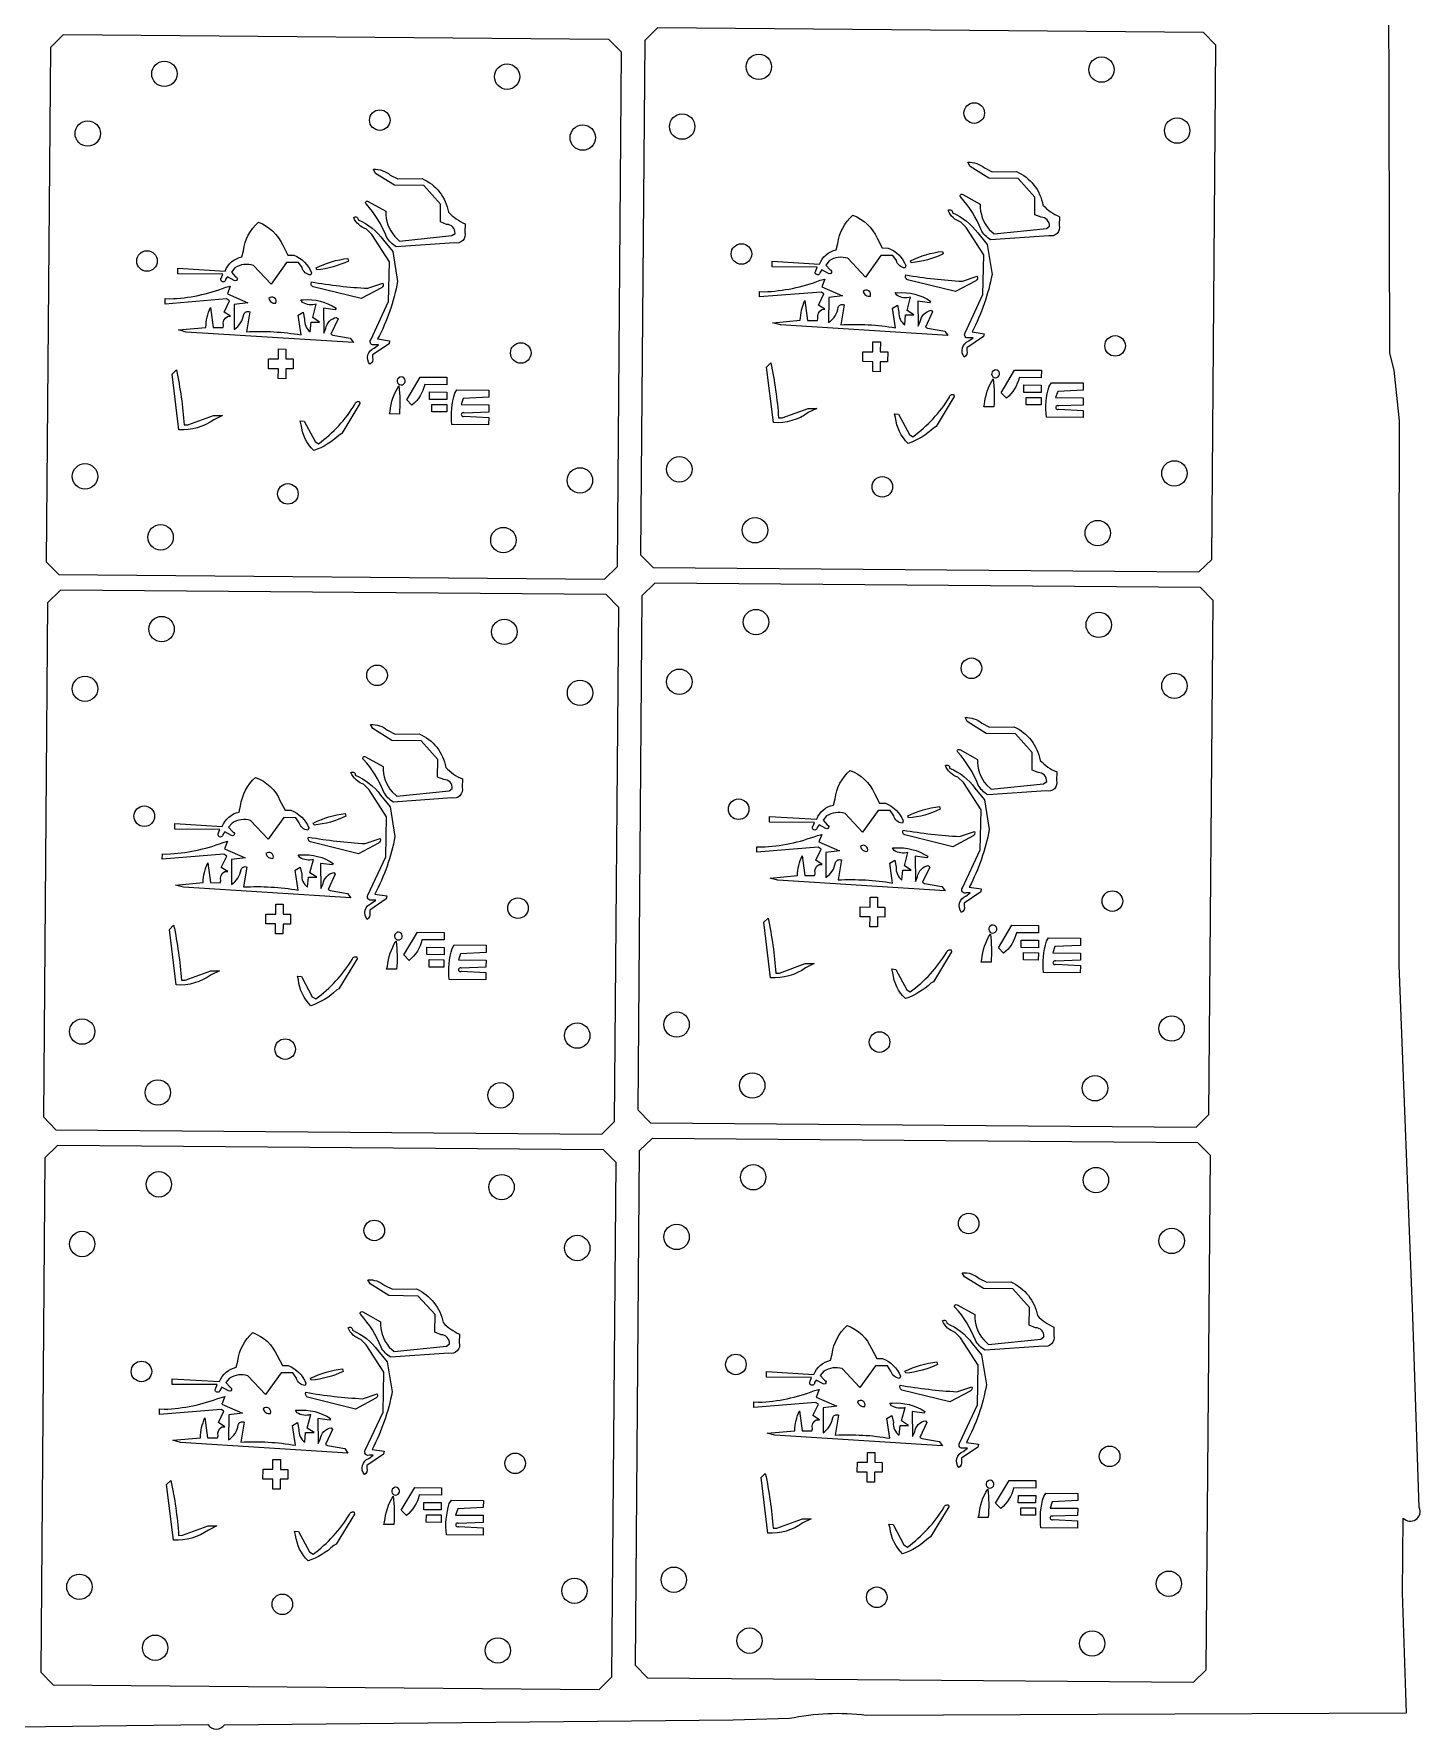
# Model space of a CAD drawing. Header units: millimetres. Extents: x -4 to 503, y -1 to 507.
# Drawn here: x 284.3 to 502.7, y 3.5 to 270.5 of the extents above; entities that cross this region are included whole.
import ezdxf

# ---------------------------------------------------------------- set-up
doc = ezdxf.new("R2010")
doc.units = ezdxf.units.MM
doc.layers.add('SCRAP_OUTLINE', color=8, linetype='Continuous')

msp = doc.modelspace()

# ---------------------------------------------------------------- linework, layer by layer
for points in [[(288.93, 270.38), (286.91, 268.39), (286.26, 187.4), (288.24, 185.38), (374.24, 184.68), (376.25, 186.67), (376.91, 267.66), (374.93, 269.68)], [(382.58, 271.49), (380.57, 269.5), (379.91, 188.51), (381.9, 186.49), (467.89, 185.79), (469.91, 187.78), (470.57, 268.77), (468.58, 270.79)], [(416.51, 220.47), (416.52, 222.02), (417.69, 222.02), (417.68, 220.46), (418.85, 220.45), (418.83, 218.89), (417.66, 218.9), (417.65, 217.34), (416.48, 217.35), (416.5, 218.91), (414.94, 218.92), (414.95, 220.48)], [(322.85, 219.36), (322.87, 220.92), (324.03, 220.91), (324.02, 219.35), (325.19, 219.34), (325.18, 217.78), (324.01, 217.79), (324, 216.23), (322.83, 216.24), (322.84, 217.8), (321.28, 217.81), (321.29, 219.37)], [(346.64, 212.97), (346.65, 214.14), (349.38, 214.12), (349.37, 212.95)], [(440.3, 214.08), (440.31, 215.25), (443.04, 215.22), (443.03, 214.06)], [(347.02, 211.02), (347.03, 212.19), (349.37, 212.17), (349.36, 211)], [(440.67, 212.12), (440.68, 213.29), (443.02, 213.28), (443.01, 212.11)], [(288.49, 182.92), (286.48, 180.93), (285.82, 99.94), (287.8, 97.92), (373.8, 97.22), (375.82, 99.21), (376.47, 180.21), (374.49, 182.22)], [(382.15, 184.03), (380.13, 182.04), (379.48, 101.05), (381.46, 99.03), (467.46, 98.33), (469.47, 100.32), (470.13, 181.31), (468.15, 183.33)], [(416.07, 133.01), (416.09, 134.57), (417.25, 134.56), (417.24, 133), (418.41, 132.99), (418.4, 131.43), (417.23, 131.44), (417.22, 129.88), (416.05, 129.89), (416.06, 131.45), (414.5, 131.46), (414.51, 133.02)], [(322.42, 131.9), (322.43, 133.46), (323.6, 133.45), (323.59, 131.89), (324.76, 131.88), (324.74, 130.32), (323.57, 130.33), (323.56, 128.77), (322.39, 128.78), (322.4, 130.34), (320.84, 130.35), (320.86, 131.91)], [(346.21, 125.51), (346.22, 126.68), (348.95, 126.66), (348.94, 125.49)], [(439.86, 126.62), (439.87, 127.79), (442.6, 127.77), (442.59, 126.6)], [(440.24, 124.67), (440.25, 125.84), (442.59, 125.82), (442.58, 124.65)], [(346.58, 123.56), (346.59, 124.73), (348.93, 124.71), (348.92, 123.54)], [(381.71, 96.57), (379.7, 94.59), (379.04, 13.59), (381.02, 11.57), (467.02, 10.88), (469.04, 12.86), (469.69, 93.86), (467.71, 95.87)], [(288.06, 95.46), (286.04, 93.48), (285.39, 12.48), (287.37, 10.46), (373.37, 9.77), (375.38, 11.75), (376.04, 92.75), (374.06, 94.76)], [(321.98, 44.44), (321.99, 46), (323.16, 45.99), (323.15, 44.43), (324.32, 44.42), (324.31, 42.86), (323.14, 42.87), (323.13, 41.31), (321.96, 41.32), (321.97, 42.88), (320.41, 42.89), (320.42, 44.45)], [(415.64, 45.55), (415.65, 47.11), (416.82, 47.1), (416.81, 45.54), (417.98, 45.53), (417.96, 43.97), (416.79, 43.98), (416.78, 42.42), (415.61, 42.43), (415.62, 43.99), (414.06, 44), (414.08, 45.56)], [(439.43, 39.16), (439.44, 40.33), (442.17, 40.31), (442.16, 39.14)], [(345.77, 38.05), (345.78, 39.22), (348.51, 39.2), (348.5, 38.03)], [(439.8, 37.21), (439.81, 38.38), (442.15, 38.36), (442.14, 37.19)], [(346.15, 36.1), (346.16, 37.27), (348.5, 37.25), (348.49, 36.08)]]:
    msp.add_lwpolyline(points, close=True)
for points in [[(341.14, 246.71), (338.16, 248.57), (337.81, 249.22, -0.189598), (340.46, 248.32), (341.68, 247.71), (345.48, 247.76, -0.248063), (349.66, 242.46, 0.102103), (352.27, 240.64), (352.22, 239.31, -0.584771), (350.58, 237.65), (341.41, 237.01, -0.131811), (339.89, 238.58, 0.09146), (336.7, 243.73, -1.007097), (337, 244.15), (339.78, 242.61, 0.191663), (341.19, 238.62), (341.95, 237.92), (350.19, 238.77), (350.68, 239.13, 0.432779), (349.35, 240.55), (348.37, 240.94), (348.39, 243.72), (345.76, 246.65)], [(434.79, 247.82), (431.82, 249.67), (431.46, 250.33, -0.189598), (434.12, 249.43), (435.33, 248.81), (439.13, 248.87, -0.248063), (443.31, 243.57, 0.102103), (445.92, 241.75), (445.87, 240.42, -0.584771), (444.24, 238.76), (435.06, 238.12, -0.131811), (433.55, 239.69, 0.09146), (430.36, 244.84, -1.007097), (430.66, 245.26), (433.43, 243.72, 0.191663), (434.85, 239.73), (435.61, 239.03), (443.85, 239.88), (444.34, 240.24, 0.432779), (443.01, 241.66), (442.02, 242.05), (442.05, 244.83), (439.41, 247.75)], [(317.33, 236.4, -0.184195), (319.7, 240.88, -0.201098), (323.53, 237.26), (324.35, 235.72), (325.26, 235.71, -0.207722), (328.06, 232.93), (327.94, 232.57, -0.320248), (326.57, 233.73), (326, 234.54), (324.13, 234.55), (321.68, 231.13), (318.91, 234.09, 0.221123), (316, 233.7), (315.44, 233.03), (316.1, 232.29, -1.191831), (315.87, 231.71), (314.82, 232.29), (314.53, 231.9, -1.512543), (313.86, 232.14), (314.08, 232.68), (306.98, 232.74), (306.98, 233.63), (314.44, 233.18, -0.260303), (317.08, 235.42)], [(336.7, 239.8, -0.22219), (334.71, 241.64, -0.680253), (335.39, 241.25, -0.136057), (339.38, 238.08), (340.86, 236.26), (341.63, 231.56, -0.075153), (338.48, 222.49), (340.37, 222.21), (340.28, 221.75), (337.67, 219.97), (337.67, 219.55, -0.359476), (337.26, 218.52, -0.508083), (337.96, 221.07), (338.64, 221.57), (337.99, 221.57, -0.720926), (337.4, 222.36), (340.21, 228.38), (340.33, 234.66), (337.55, 238.95)], [(410.98, 237.51, -0.184195), (413.35, 241.99, -0.201098), (417.19, 238.37), (418, 236.83), (418.91, 236.82, -0.207722), (421.72, 234.04), (421.59, 233.68, -0.320248), (420.22, 234.84), (419.66, 235.64), (417.78, 235.66), (415.33, 232.24), (412.56, 235.2, 0.221123), (409.65, 234.81), (409.09, 234.14), (409.76, 233.4, -1.191831), (409.53, 232.82), (408.47, 233.4), (408.19, 233.01, -1.512543), (407.52, 233.25), (407.73, 233.79), (400.63, 233.85), (400.64, 234.74), (408.1, 234.28, -0.260303), (410.74, 236.53)], [(430.36, 240.91, -0.22219), (428.37, 242.75, -0.680253), (429.04, 242.36, -0.136057), (433.04, 239.19), (434.52, 237.37), (435.29, 232.67, -0.075153), (432.13, 223.6), (434.03, 223.32), (433.93, 222.86), (431.33, 221.08), (431.32, 220.66, -0.359476), (430.92, 219.63, -0.508083), (431.62, 222.18), (432.29, 222.68), (431.64, 222.68, -0.720926), (431.05, 223.47), (433.86, 229.49), (433.98, 235.77), (431.21, 240.06)], [(328.78, 233.7, -0.085882), (333.8, 235.18), (333.91, 234.77, -0.090557), (328.89, 233.39)], [(422.43, 234.81, -0.085882), (427.46, 236.29), (427.57, 235.88, -0.090557), (422.55, 234.5)], [(421.7, 232.59, 0.029616), (430.62, 231.58), (432.95, 232.37, -0.391314), (432.74, 231.66), (429.54, 229.96), (421.98, 231.83, -0.437323)], [(312.56, 224.31), (314.12, 224.3), (314.2, 224.62, -0.33532), (314.81, 226.05), (315.3, 226.06), (314.28, 226.72), (315.13, 228.48), (314.68, 228.79), (304.99, 228), (305, 228.86), (305.73, 228.82, 0.082863), (314.55, 230.63), (315.27, 230.81), (314.8, 229.62), (318.05, 228.2), (315.9, 227.94), (315.87, 224.01, 0.218941), (317.39, 226.36, -0.449457), (318.33, 226.77), (317.8, 223.63, -0.055112), (326.41, 223.14), (325.94, 226.25), (326.73, 226.73), (326.96, 225.63, 0.260754), (327.87, 223.61), (328, 225.16), (329.33, 225.16), (328.26, 225.86), (328.81, 227.97, -0.219006), (326.65, 228.26), (326.39, 228.68), (326.74, 228.67, -0.167181), (331.93, 227.34), (331.79, 227.09), (329.94, 227.35), (329.99, 223.39), (330.31, 224.13, -0.319332), (332.02, 225.9), (332.24, 225.64), (331.12, 223.25), (331.44, 223.09), (334.17, 222.61), (334.68, 221.92), (308.31, 223.59), (307.09, 223.93), (311.42, 224.32, -0.101128), (312.14, 227.45)], [(328.05, 231.48, 0.029616), (336.96, 230.47), (339.3, 231.26, -0.391314), (339.08, 230.55), (335.88, 228.85), (328.32, 230.72, -0.437323)], [(406.22, 225.42), (407.78, 225.41), (407.86, 225.72, -0.33532), (408.47, 227.16), (408.96, 227.17), (407.93, 227.83), (408.79, 229.59), (408.34, 229.89), (398.64, 229.11), (398.65, 229.97), (399.38, 229.93, 0.082863), (408.21, 231.74), (408.92, 231.92), (408.45, 230.73), (411.71, 229.31), (409.56, 229.05), (409.53, 225.11, 0.218941), (411.05, 227.47, -0.449457), (411.98, 227.88), (411.46, 224.74, -0.055112), (420.07, 224.25), (419.6, 227.36), (420.38, 227.83), (420.61, 226.74, 0.260754), (421.53, 224.72), (421.66, 226.27), (422.99, 226.27), (421.91, 226.97), (422.46, 229.08, -0.219006), (420.31, 229.37), (420.05, 229.79), (420.4, 229.78, -0.167181), (425.59, 228.45), (425.44, 228.2), (423.59, 228.46), (423.64, 224.5), (423.97, 225.23, -0.319332), (425.68, 227.01), (425.89, 226.75), (424.78, 224.36), (425.1, 224.2), (427.83, 223.72), (428.34, 223.03), (401.96, 224.7), (400.74, 225.04), (405.08, 225.43, -0.101128), (405.8, 228.56)], [(416.12, 229.26, 0.797663), (414.98, 229.99, 0.418915)], [(322.46, 228.15, 0.797663), (321.33, 228.89, 0.418915)], [(312.64, 210.44), (314.03, 210.43), (312.69, 209.78, -0.172776), (307.18, 208.2), (306.1, 216.95), (306.77, 217.61, -0.035571), (307.99, 208.95), (308.59, 208.96)], [(341.65, 216.22, 5.53235), (342, 216.49)], [(349.4, 216.45), (349.39, 215.28), (345.91, 215.31, -0.171179), (343.89, 212.07), (343.06, 212.92), (345.19, 216.49)], [(406.3, 211.55), (407.68, 211.54), (406.34, 210.89, -0.172776), (400.84, 209.31), (399.76, 218.06), (400.43, 218.72, -0.035571), (401.65, 210.06), (402.24, 210.07)], [(435.31, 217.33, 5.53235), (435.65, 217.6)], [(443.06, 217.56), (443.05, 216.39), (439.56, 216.42, -0.171179), (437.55, 213.18), (436.71, 214.03), (438.84, 217.6)], [(341.91, 210.67), (340.33, 210.68), (340.45, 211.09, -0.121588), (341.81, 215.11, -0.052178)], [(355.98, 210.14), (355.97, 208.99), (350.19, 209.04, -0.104733), (350.64, 213.96), (350.97, 214.49), (356.01, 214.45), (356, 213.32), (351.97, 213.12), (351.64, 212.15), (355.99, 212.11), (355.98, 210.97), (352.14, 210.83, 1.887789), (352.13, 210.33)], [(422.29, 207.45), (422.82, 207.09, 0.098252), (428.56, 213.32, -0.46563), (429.29, 213.71), (429.33, 213.42), (426.47, 208.7), (426.08, 208.46, -0.110582), (422.07, 206.04, -0.176555), (420.09, 210.1), (419.92, 210.71), (420.56, 210.64)], [(435.56, 211.78), (433.98, 211.79), (434.11, 212.2, -0.121588), (435.47, 216.22, -0.052178)], [(449.63, 211.25), (449.62, 210.1), (443.85, 210.15, -0.104733), (444.3, 215.07), (444.63, 215.6), (449.67, 215.56), (449.66, 214.43), (445.63, 214.23), (445.3, 213.26), (449.65, 213.22), (449.64, 212.08), (445.79, 211.94, 1.887789), (445.79, 211.44)], [(328.63, 206.34), (329.17, 205.98, 0.098252), (334.91, 212.22, -0.46563), (335.64, 212.6), (335.68, 212.31), (332.82, 207.59), (332.43, 207.35, -0.110582), (328.41, 204.93, -0.176555), (326.43, 208.99), (326.26, 209.6), (326.9, 209.53)], [(340.7, 159.26), (337.72, 161.11), (337.37, 161.76, -0.189598), (340.03, 160.86), (341.24, 160.25), (345.04, 160.3, -0.248063), (349.22, 155, 0.102103), (351.83, 153.18), (351.78, 151.85, -0.584771), (350.15, 150.19), (340.97, 149.55, -0.131811), (339.45, 151.12, 0.09146), (336.26, 156.27, -1.007097), (336.56, 156.69), (339.34, 155.15, 0.191663), (340.76, 151.16), (341.52, 150.46), (349.76, 151.31), (350.25, 151.67, 0.432779), (348.92, 153.09), (347.93, 153.48), (347.96, 156.26), (345.32, 159.19)], [(434.36, 160.37), (431.38, 162.22), (431.03, 162.87, -0.189598), (433.68, 161.97), (434.9, 161.36), (438.7, 161.41, -0.248063), (442.88, 156.11, 0.102103), (445.49, 154.29), (445.44, 152.96, -0.584771), (443.8, 151.3), (434.63, 150.66, -0.131811), (433.11, 152.23, 0.09146), (429.92, 157.38, -1.007097), (430.22, 157.8), (433, 156.26, 0.191663), (434.41, 152.27), (435.17, 151.57), (443.41, 152.42), (443.9, 152.78, 0.432779), (442.57, 154.2), (441.59, 154.59), (441.61, 157.37), (438.98, 160.3)], [(429.92, 153.46, -0.22219), (427.93, 155.29, -0.680253), (428.61, 154.9, -0.136057), (432.6, 151.73), (434.08, 149.91), (434.85, 145.22, -0.075153), (431.7, 136.14), (433.59, 135.86), (433.5, 135.4), (430.89, 133.63), (430.89, 133.2, -0.359476), (430.48, 132.17, -0.508083), (431.18, 134.72), (431.86, 135.22), (431.21, 135.22, -0.720926), (430.62, 136.01), (433.43, 142.03), (433.55, 148.32), (430.77, 152.6)], [(316.89, 148.94, -0.184195), (319.26, 153.43, -0.201098), (323.09, 149.8), (323.91, 148.26), (324.82, 148.25, -0.207722), (327.63, 145.47), (327.5, 145.11, -0.320248), (326.13, 146.27), (325.57, 147.08), (323.69, 147.09), (321.24, 143.68), (318.47, 146.64, 0.221123), (315.56, 146.24), (315, 145.57), (315.67, 144.83, -1.191831), (315.44, 144.26), (314.38, 144.83), (314.1, 144.44, -1.512543), (313.43, 144.68), (313.64, 145.22), (306.54, 145.28), (306.55, 146.17), (314.01, 145.72, -0.260303), (316.64, 147.96)], [(336.27, 152.35, -0.22219), (334.28, 154.18, -0.680253), (334.95, 153.79, -0.136057), (338.95, 150.62), (340.43, 148.8), (341.2, 144.11, -0.075153), (338.04, 135.03), (339.94, 134.75), (339.84, 134.29), (337.24, 132.52), (337.23, 132.09, -0.359476), (336.83, 131.06, -0.508083), (337.53, 133.61), (338.2, 134.11), (337.55, 134.11, -0.720926), (336.96, 134.9), (339.77, 140.92), (339.89, 147.21), (337.12, 151.49)], [(410.55, 150.05, -0.184195), (412.92, 154.54, -0.201098), (416.75, 150.91), (417.57, 149.37), (418.48, 149.36, -0.207722), (421.28, 146.58), (421.16, 146.22, -0.320248), (419.79, 147.38), (419.22, 148.19), (417.35, 148.2), (414.9, 144.78), (412.13, 147.74, 0.221123), (409.22, 147.35), (408.66, 146.68), (409.32, 145.94, -1.191831), (409.09, 145.37), (408.04, 145.94), (407.75, 145.55, -1.512543), (407.08, 145.79), (407.3, 146.33), (400.2, 146.39), (400.2, 147.28), (407.66, 146.83, -0.260303), (410.3, 149.07)], [(328.34, 146.24, -0.085882), (333.37, 147.72), (333.48, 147.31, -0.090557), (328.46, 145.93)], [(422, 147.35, -0.085882), (427.02, 148.83), (427.13, 148.42, -0.090557), (422.11, 147.04)], [(405.78, 137.96), (407.34, 137.95), (407.42, 138.27, -0.33532), (408.03, 139.71), (408.52, 139.71), (407.5, 140.37), (408.35, 142.14), (407.9, 142.44), (398.21, 141.65), (398.22, 142.51), (398.95, 142.47, 0.082863), (407.77, 144.29), (408.49, 144.46), (408.02, 143.27), (411.27, 141.85), (409.12, 141.59), (409.09, 137.66, 0.218941), (410.61, 140.01, -0.449457), (411.55, 140.42), (411.02, 137.28, -0.055112), (419.63, 136.79), (419.16, 139.9), (419.95, 140.38), (420.18, 139.29, 0.260754), (421.09, 137.26), (421.22, 138.81), (422.55, 138.81), (421.48, 139.51), (422.03, 141.62, -0.219006), (419.87, 141.91), (419.61, 142.34), (419.96, 142.32, -0.167181), (425.15, 141), (425.01, 140.74), (423.16, 141), (423.21, 137.04), (423.53, 137.78, -0.319332), (425.24, 139.55), (425.46, 139.29), (424.34, 136.9), (424.66, 136.74), (427.39, 136.26), (427.9, 135.57), (401.53, 137.24), (400.31, 137.58), (404.64, 137.98, -0.101128), (405.36, 141.1)], [(421.27, 145.13, 0.029616), (430.18, 144.12), (432.52, 144.91, -0.391314), (432.3, 144.2), (429.1, 142.5), (421.54, 144.38, -0.437323)], [(312.13, 136.85), (313.68, 136.84), (313.77, 137.16, -0.33532), (314.38, 138.6), (314.87, 138.6), (313.84, 139.26), (314.7, 141.03), (314.25, 141.33), (304.55, 140.54), (304.56, 141.4), (305.29, 141.36, 0.082863), (314.12, 143.18), (314.83, 143.36), (314.36, 142.16), (317.62, 140.74), (315.47, 140.48), (315.44, 136.55, 0.218941), (316.96, 138.9, -0.449457), (317.89, 139.31), (317.37, 136.17, -0.055112), (325.98, 135.68), (325.51, 138.79), (326.29, 139.27), (326.52, 138.18, 0.260754), (327.44, 136.15), (327.57, 137.7), (328.9, 137.71), (327.82, 138.4), (328.37, 140.51, -0.219006), (326.22, 140.8), (325.96, 141.23), (326.31, 141.21, -0.167181), (331.5, 139.89), (331.35, 139.63), (329.5, 139.89), (329.55, 135.93), (329.88, 136.67, -0.319332), (331.59, 138.44), (331.8, 138.18), (330.69, 135.79), (331.01, 135.63), (333.74, 135.15), (334.25, 134.46), (307.87, 136.13), (306.65, 136.47), (310.98, 136.87, -0.101128), (311.71, 139.99)], [(322.03, 140.69, 0.797663), (320.89, 141.43, 0.418915)], [(327.61, 144.02, 0.029616), (336.53, 143.01), (338.86, 143.8, -0.391314), (338.64, 143.09), (335.44, 141.39), (327.88, 143.27, -0.437323)], [(415.68, 141.8, 0.797663), (414.55, 142.54, 0.418915)], [(405.86, 124.09), (407.25, 124.09), (405.91, 123.43, -0.172776), (400.4, 121.85), (399.32, 130.6), (399.99, 131.26, -0.035571), (401.21, 122.6), (401.81, 122.61)], [(312.21, 122.98), (313.59, 122.98), (312.25, 122.32, -0.172776), (306.75, 120.74), (305.67, 129.49), (306.34, 130.15, -0.035571), (307.56, 121.49), (308.15, 121.5)], [(341.22, 128.76, 5.53235), (341.56, 129.03)], [(348.97, 129), (348.96, 127.83), (345.47, 127.85, -0.171179), (343.45, 124.61), (342.62, 125.46), (344.75, 129.03)], [(435.13, 124.32), (433.55, 124.33), (433.67, 124.74, -0.121588), (435.03, 128.76, -0.052178)], [(434.87, 129.87, 5.53235), (435.22, 130.14)], [(442.62, 130.11), (442.61, 128.94), (439.13, 128.96, -0.171179), (437.11, 125.72), (436.28, 126.57), (438.41, 130.14)], [(341.47, 123.21), (339.89, 123.22), (340.02, 123.63, -0.121588), (341.38, 127.65, -0.052178)], [(355.54, 122.68), (355.53, 121.54), (349.76, 121.58, -0.104733), (350.21, 126.5), (350.54, 127.03), (355.58, 126.99), (355.57, 125.86), (351.53, 125.66), (351.21, 124.69), (355.56, 124.65), (355.55, 123.51), (351.7, 123.38, 1.887789), (351.7, 122.88)], [(421.85, 119.99), (422.39, 119.64, 0.098252), (428.13, 125.87, -0.46563), (428.86, 126.25), (428.9, 125.96), (426.04, 121.24), (425.65, 121.01, -0.110582), (421.63, 118.58, -0.176555), (419.65, 122.64), (419.48, 123.25), (420.12, 123.19)], [(449.2, 123.79), (449.19, 122.64), (443.41, 122.69, -0.104733), (443.86, 127.61), (444.19, 128.14), (449.23, 128.1), (449.22, 126.97), (445.19, 126.77), (444.86, 125.8), (449.21, 125.76), (449.2, 124.62), (445.36, 124.48, 1.887789), (445.35, 123.99)], [(328.19, 118.88), (328.73, 118.53, 0.098252), (334.47, 124.76, -0.46563), (335.2, 125.14), (335.24, 124.85), (332.38, 120.13), (331.99, 119.9, -0.110582), (327.98, 117.47, -0.176555), (326, 121.53), (325.83, 122.14), (326.47, 122.08)], [(433.92, 72.91), (430.94, 74.76), (430.59, 75.41, -0.189598), (433.25, 74.51), (434.46, 73.9), (438.26, 73.95, -0.248063), (442.44, 68.65, 0.102103), (445.05, 66.83), (445, 65.51, -0.584771), (443.37, 63.84), (434.19, 63.2, -0.131811), (432.67, 64.77, 0.09146), (429.48, 69.92, -1.007097), (429.78, 70.34), (432.56, 68.8, 0.191663), (433.98, 64.81), (434.74, 64.12), (442.98, 64.96), (443.47, 65.32, 0.432779), (442.14, 66.74), (441.15, 67.13), (441.18, 69.92), (438.54, 72.84)], [(340.27, 71.8), (337.29, 73.65), (336.94, 74.3, -0.189598), (339.59, 73.4), (340.81, 72.79), (344.61, 72.84, -0.248063), (348.79, 67.54, 0.102103), (351.39, 65.72), (351.34, 64.4, -0.584771), (349.71, 62.73), (340.53, 62.09, -0.131811), (339.02, 63.67, 0.09146), (335.83, 68.81, -1.007097), (336.13, 69.23), (338.91, 67.69, 0.191663), (340.32, 63.7), (341.08, 63.01), (349.32, 63.85), (349.81, 64.21, 0.432779), (348.48, 65.63), (347.5, 66.02), (347.52, 68.81), (344.89, 71.73)], [(335.83, 64.89, -0.22219), (333.84, 66.72, -0.680253), (334.52, 66.33, -0.136057), (338.51, 63.16), (339.99, 61.34), (340.76, 56.65, -0.075153), (337.61, 47.57), (339.5, 47.29), (339.41, 46.83), (336.8, 45.06), (336.8, 44.63, -0.359476), (336.39, 43.6, -0.508083), (337.09, 46.15), (337.77, 46.65), (337.12, 46.66, -0.720926), (336.53, 47.44), (339.33, 53.46), (339.46, 59.75), (336.68, 64.03)], [(410.11, 62.6, -0.184195), (412.48, 67.08, -0.201098), (416.31, 63.45), (417.13, 61.91), (418.04, 61.9, -0.207722), (420.85, 59.12), (420.72, 58.76, -0.320248), (419.35, 59.92), (418.79, 60.73), (416.91, 60.74), (414.46, 57.33), (411.69, 60.29, 0.221123), (408.78, 59.89), (408.22, 59.22), (408.89, 58.48, -1.191831), (408.66, 57.91), (407.6, 58.48), (407.32, 58.09, -1.512543), (406.65, 58.34), (406.86, 58.88), (399.76, 58.93), (399.77, 59.82), (407.23, 59.37, -0.260303), (409.86, 61.61)], [(429.49, 66, -0.22219), (427.5, 67.83, -0.680253), (428.17, 67.44, -0.136057), (432.17, 64.27), (433.65, 62.45), (434.42, 57.76, -0.075153), (431.26, 48.68), (433.16, 48.4), (433.06, 47.94), (430.46, 46.17), (430.45, 45.74, -0.359476), (430.05, 44.71, -0.508083), (430.75, 47.26), (431.42, 47.76), (430.77, 47.77, -0.720926), (430.18, 48.55), (432.99, 54.57), (433.11, 60.86), (430.34, 65.14)], [(316.45, 61.49, -0.184195), (318.83, 65.97, -0.201098), (322.66, 62.35), (323.48, 60.8), (324.39, 60.79, -0.207722), (327.19, 58.01), (327.06, 57.65, -0.320248), (325.69, 58.81), (325.13, 59.62), (323.26, 59.63), (320.81, 56.22), (318.04, 59.18, 0.221123), (315.13, 58.78), (314.56, 58.11), (315.23, 57.37, -1.191831), (315, 56.8), (313.95, 57.37), (313.66, 56.98, -1.512543), (312.99, 57.23), (313.21, 57.77), (306.11, 57.82), (306.11, 58.71), (313.57, 58.26, -0.260303), (316.21, 60.5)], [(327.91, 58.78, -0.085882), (332.93, 60.26), (333.04, 59.85, -0.090557), (328.02, 58.47)], [(421.56, 59.89, -0.085882), (426.59, 61.37), (426.7, 60.96, -0.090557), (421.68, 59.58)], [(327.18, 56.57, 0.029616), (336.09, 55.55), (338.43, 56.34, -0.391314), (338.21, 55.63), (335.01, 53.93), (327.45, 55.81, -0.437323)], [(405.35, 50.51), (406.9, 50.49), (406.99, 50.81, -0.33532), (407.6, 52.25), (408.09, 52.25), (407.06, 52.91), (407.92, 54.68), (407.47, 54.98), (397.77, 54.19), (397.78, 55.05), (398.51, 55.01, 0.082863), (407.34, 56.83), (408.05, 57.01), (407.58, 55.82), (410.84, 54.4), (408.69, 54.13), (408.66, 50.2, 0.218941), (410.18, 52.55, -0.449457), (411.11, 52.96), (410.59, 49.82, -0.055112), (419.2, 49.33), (418.73, 52.44), (419.51, 52.92), (419.74, 51.83, 0.260754), (420.66, 49.8), (420.79, 51.36), (422.12, 51.36), (421.04, 52.05), (421.59, 54.16, -0.219006), (419.44, 54.45), (419.18, 54.88), (419.53, 54.86, -0.167181), (424.72, 53.54), (424.57, 53.28), (422.72, 53.54), (422.77, 49.58), (423.1, 50.32, -0.319332), (424.81, 52.09), (425.02, 51.83), (423.91, 49.44), (424.23, 49.28), (426.96, 48.8), (427.47, 48.11), (401.09, 49.79), (399.87, 50.13), (404.2, 50.52, -0.101128), (404.93, 53.64)], [(420.83, 57.68, 0.029616), (429.75, 56.66), (432.08, 57.45, -0.391314), (431.86, 56.74), (428.66, 55.04), (421.1, 56.92, -0.437323)], [(311.69, 49.4), (313.25, 49.38), (313.33, 49.7, -0.33532), (313.94, 51.14), (314.43, 51.14), (313.41, 51.8), (314.26, 53.57), (313.81, 53.87), (304.12, 53.08), (304.12, 53.94), (304.86, 53.9, 0.082863), (313.68, 55.72), (314.39, 55.9), (313.93, 54.71), (317.18, 53.29), (315.03, 53.02), (315, 49.09, 0.218941), (316.52, 51.44, -0.449457), (317.46, 51.85), (316.93, 48.72, -0.055112), (325.54, 48.23), (325.07, 51.33), (325.85, 51.81), (326.08, 50.72, 0.260754), (327, 48.69), (327.13, 50.25), (328.46, 50.25), (327.39, 50.94), (327.94, 53.05, -0.219006), (325.78, 53.34), (325.52, 53.77), (325.87, 53.75, -0.167181), (331.06, 52.43), (330.92, 52.18), (329.06, 52.43), (329.11, 48.48), (329.44, 49.21, -0.319332), (331.15, 50.98), (331.37, 50.72), (330.25, 48.33), (330.57, 48.17), (333.3, 47.69), (333.81, 47), (307.44, 48.68), (306.22, 49.02), (310.55, 49.41, -0.101128), (311.27, 52.53)], [(321.59, 53.24, 0.797663), (320.46, 53.97, 0.418915)], [(415.25, 54.35, 0.797663), (414.11, 55.08, 0.418915)], [(405.43, 36.63), (406.81, 36.63), (405.47, 35.98, -0.172776), (399.97, 34.39), (398.89, 43.14), (399.56, 43.8, -0.035571), (400.78, 35.14), (401.37, 35.15)], [(311.77, 35.52), (313.16, 35.52), (311.82, 34.87, -0.172776), (306.31, 33.28), (305.23, 42.03), (305.9, 42.69, -0.035571), (307.12, 34.03), (307.72, 34.04)], [(341.04, 35.75), (339.45, 35.76), (339.58, 36.17, -0.121588), (340.94, 40.2, -0.052178)], [(340.78, 41.3, 5.53235), (341.12, 41.57)], [(348.53, 41.54), (348.52, 40.37), (345.04, 40.4, -0.171179), (343.02, 37.16), (342.19, 38), (344.32, 41.57)], [(434.69, 36.86), (433.11, 36.87), (433.24, 37.28, -0.121588), (434.6, 41.31, -0.052178)], [(434.44, 42.41, 5.53235), (434.78, 42.68)], [(442.19, 42.65), (442.18, 41.48), (438.69, 41.51, -0.171179), (436.67, 38.27), (435.84, 39.11), (437.97, 42.68)], [(448.76, 36.33), (448.75, 35.19), (442.98, 35.23, -0.104733), (443.43, 40.15), (443.76, 40.69), (448.8, 40.64), (448.79, 39.52), (444.75, 39.31), (444.43, 38.34), (448.78, 38.31), (448.77, 37.16), (444.92, 37.03, 1.887789), (444.92, 36.53)], [(327.76, 31.42), (328.3, 31.07, 0.098252), (334.04, 37.3, -0.46563), (334.77, 37.69), (334.81, 37.39), (331.95, 32.67), (331.56, 32.44, -0.110582), (327.54, 30.01, -0.176555), (325.56, 34.07), (325.39, 34.68), (326.03, 34.62)], [(355.11, 35.22), (355.1, 34.08), (349.32, 34.12, -0.104733), (349.77, 39.04), (350.1, 39.58), (355.14, 39.53), (355.13, 38.41), (351.1, 38.2), (350.77, 37.23), (355.12, 37.2), (355.11, 36.05), (351.27, 35.92, 1.887789), (351.26, 35.42)], [(421.41, 32.53), (421.95, 32.18, 0.098252), (427.69, 38.41, -0.46563), (428.42, 38.79), (428.46, 38.5), (425.6, 33.78), (425.21, 33.55, -0.110582), (421.2, 31.12, -0.176555), (419.22, 35.18), (419.05, 35.79), (419.69, 35.73)]]:
    msp.add_lwpolyline(points, format="xyb", close=True)
for centre, radius in [((398.54, 265.36), 2), ((304.88, 264.25), 2), ((358.88, 263.81), 2), ((452.53, 264.92), 2), ((432.48, 258.08), 1.62), ((292.8, 254.85), 2), ((338.82, 256.97), 1.62), ((386.46, 255.95), 2), ((464.46, 255.32), 2), ((370.8, 254.21), 2), ((302.14, 234.77), 1.62), ((395.8, 235.88), 1.62), ((361.03, 220.29), 1.62), ((454.68, 221.4), 1.62), ((386.02, 201.96), 2), ((464.02, 201.32), 2), ((292.37, 200.85), 2), ((370.36, 200.21), 2), ((418, 199.2), 1.62), ((324.34, 198.09), 1.62), ((304.29, 191.25), 2), ((358.29, 190.81), 2), ((397.94, 192.36), 2), ((451.94, 191.92), 2), ((398.1, 177.9), 2), ((452.1, 177.46), 2), ((304.44, 176.79), 2), ((358.44, 176.35), 2), ((338.39, 169.51), 1.62), ((432.04, 170.62), 1.62), ((292.37, 167.39), 2), ((370.37, 166.75), 2), ((386.02, 168.5), 2), ((464.02, 167.86), 2), ((395.36, 148.42), 1.62), ((301.71, 147.31), 1.62), ((360.59, 132.83), 1.62), ((454.25, 133.94), 1.62), ((291.93, 113.39), 2), ((385.59, 114.5), 2), ((463.58, 113.87), 2), ((323.91, 110.63), 1.62), ((369.93, 112.76), 2), ((417.56, 111.74), 1.62), ((397.51, 104.9), 2), ((303.85, 103.79), 2), ((357.85, 103.35), 2), ((451.51, 104.46), 2), ((304.01, 89.33), 2), ((358.01, 88.89), 2), ((397.66, 90.44), 2), ((451.66, 90), 2), ((337.95, 82.06), 1.62), ((385.59, 81.04), 2), ((431.61, 83.16), 1.62), ((291.93, 79.93), 2), ((369.93, 79.3), 2), ((463.59, 80.41), 2), ((301.27, 59.85), 1.62), ((394.93, 60.96), 1.62), ((453.81, 46.48), 1.62), ((360.15, 45.37), 1.62), ((291.49, 25.93), 2), ((369.49, 25.3), 2), ((385.15, 27.04), 2), ((463.15, 26.41), 2), ((323.47, 23.17), 1.62), ((417.13, 24.28), 1.62), ((397.07, 17.44), 2), ((451.07, 17), 2), ((303.42, 16.33), 2), ((357.42, 15.9), 2)]:
    msp.add_circle(centre, radius)
at = {"layer": 'SCRAP_OUTLINE'}
msp.add_lwpolyline([(269.04, 3.71), (311.75, 4.23, 0.53938), (314.37, 4.21), (394.48, 4.95), (403.36, 5.21, -0.085341), (415.48, 5.7), (500.58, 6.05), (499.96, 24.97), (500.08, 36.75, 0.850033), (502.6, 38.43), (501.58, 68.52), (499.41, 123.85), (499.41, 186.96), (499.48, 209.6), (498.64, 217.6), (497.95, 220.25), (497.66, 335.34)], format="xyb", dxfattribs=at)

doc.saveas('drawing.dxf')
